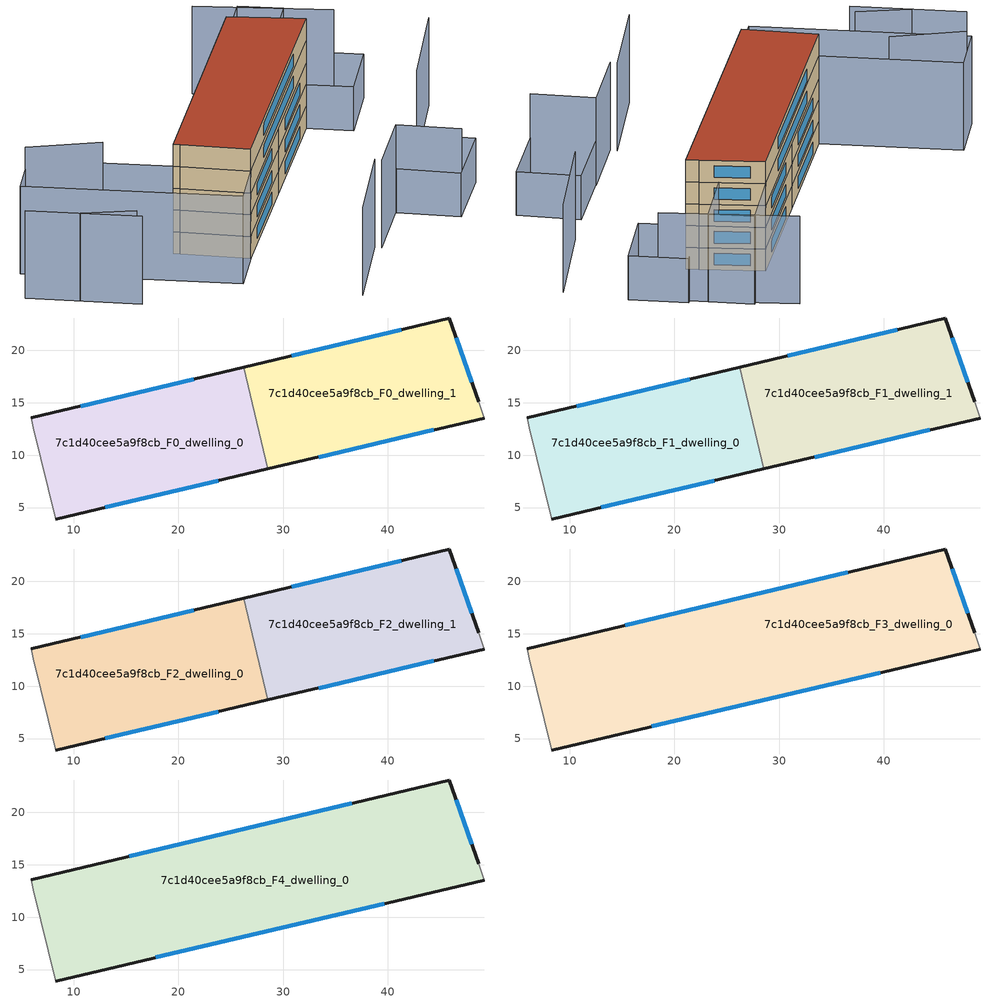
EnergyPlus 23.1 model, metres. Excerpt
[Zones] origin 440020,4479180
7c1d40cee5a9f8cb_F0_dwelling_0
 floor ground (EU_floor_Construction): 26.22,18.41 28.54,8.68 8.26,3.91 6.14,12.64 5.92,13.56 z0
 wall outside (EU_wall_Construction): 8.26,3.91 28.54,8.68 / 26.22,18.41 5.92,13.56 z0:3
 wall adiabatic (EU_wall_Construction): 5.92,13.56 6.14,12.64 8.26,3.91 z0:3
 wall to 7c1d40cee5a9f8cb_F0_dwelling_1 (EU_wall_Construction): 28.54,8.68 26.22,18.41 z0:3
 window (EU_Window_Construction): 13.01,5.02 23.79,7.56 / 21.47,17.27 10.68,14.7 z0.7:2.3
7c1d40cee5a9f8cb_F0_dwelling_1
 floor ground (EU_floor_Construction): 45.88,23.1 48.66,15.12 49.22,13.55 28.54,8.68 26.22,18.41 z0
 wall outside (EU_wall_Construction): 28.54,8.68 49.22,13.55 / 48.66,15.12 45.88,23.1 26.22,18.41 z0:3
 wall adiabatic (EU_wall_Construction): 49.22,13.55 48.66,15.12 z0:3
 window (EU_Window_Construction): 33.38,9.82 44.38,12.41 / 41.27,22 30.82,19.5 / 48.01,16.99 46.53,21.23 z0.7:2.3
7c1d40cee5a9f8cb_F1_dwelling_0
 floor to 7c1d40cee5a9f8cb_F0_dwelling_0 (EU_floor_Construction): 26.22,18.41 28.54,8.68 8.26,3.91 6.14,12.64 5.92,13.56 z3
 wall outside (EU_wall_Construction): 8.26,3.91 28.54,8.68 / 26.22,18.41 5.92,13.56 z3:6
 wall adiabatic (EU_wall_Construction): 5.92,13.56 6.14,12.64 8.26,3.91 z3:6
 wall to 7c1d40cee5a9f8cb_F1_dwelling_1 (EU_wall_Construction): 28.54,8.68 26.22,18.41 z3:6
 window (EU_Window_Construction): 13.01,5.02 23.79,7.56 / 21.47,17.27 10.68,14.7 z3.7:5.3
7c1d40cee5a9f8cb_F1_dwelling_1
 floor to 7c1d40cee5a9f8cb_F0_dwelling_1 (EU_floor_Construction): 45.88,23.1 48.66,15.12 49.22,13.55 28.54,8.68 26.22,18.41 z3
 wall outside (EU_wall_Construction): 28.54,8.68 49.22,13.55 / 48.66,15.12 45.88,23.1 26.22,18.41 z3:6
 wall adiabatic (EU_wall_Construction): 49.22,13.55 48.66,15.12 z3:6
 window (EU_Window_Construction): 33.38,9.82 44.38,12.41 / 41.27,22 30.82,19.5 / 48.01,16.99 46.53,21.23 z3.7:5.3
7c1d40cee5a9f8cb_F2_dwelling_0
 floor to 7c1d40cee5a9f8cb_F1_dwelling_0 (EU_floor_Construction): 26.22,18.41 28.54,8.68 8.26,3.91 6.14,12.64 5.92,13.56 z6
 wall outside (EU_wall_Construction): 8.26,3.91 28.54,8.68 / 26.22,18.41 5.92,13.56 z6:9
 wall adiabatic (EU_wall_Construction): 5.92,13.56 6.14,12.64 8.26,3.91 z6:9
 wall to 7c1d40cee5a9f8cb_F2_dwelling_1 (EU_wall_Construction): 28.54,8.68 26.22,18.41 z6:9
 window (EU_Window_Construction): 13.01,5.02 23.79,7.56 / 21.47,17.27 10.68,14.7 z6.7:8.3
7c1d40cee5a9f8cb_F2_dwelling_1
 floor to 7c1d40cee5a9f8cb_F1_dwelling_1 (EU_floor_Construction): 45.88,23.1 48.66,15.12 49.22,13.55 28.54,8.68 26.22,18.41 z6
 wall outside (EU_wall_Construction): 28.54,8.68 49.22,13.55 / 48.66,15.12 45.88,23.1 26.22,18.41 z6:9
 wall adiabatic (EU_wall_Construction): 49.22,13.55 48.66,15.12 z6:9
 window (EU_Window_Construction): 33.38,9.82 44.38,12.41 / 41.27,22 30.82,19.5 / 48.01,16.99 46.53,21.23 z6.7:8.3
7c1d40cee5a9f8cb_F3_dwelling_0
 floor to 7c1d40cee5a9f8cb_F2_dwelling_0 (EU_floor_Construction): 26.22,18.41 28.54,8.68 8.26,3.91 6.14,12.64 5.92,13.56 z9
 floor to 7c1d40cee5a9f8cb_F2_dwelling_1 (EU_floor_Construction): 45.88,23.1 48.66,15.12 49.22,13.55 28.54,8.68 26.22,18.41 z9
 wall outside (EU_wall_Construction): 8.26,3.91 49.22,13.55 / 48.66,15.12 45.88,23.1 5.92,13.56 z9:12
 wall adiabatic (EU_wall_Construction): 49.22,13.55 48.66,15.12 / 5.92,13.56 6.14,12.64 8.26,3.91 z9:12
 window (EU_Window_Construction): 17.85,6.16 39.63,11.29 / 36.52,20.86 15.28,15.79 / 48.01,16.99 46.53,21.23 z9.7:11.3
7c1d40cee5a9f8cb_F4_dwelling_0
 floor to 7c1d40cee5a9f8cb_F3_dwelling_0 (EU_floor_Construction): 45.88,23.1 48.66,15.12 49.22,13.55 8.26,3.91 6.14,12.64 5.92,13.56 z12
 wall outside (EU_wall_Construction): 8.26,3.91 49.22,13.55 / 48.66,15.12 45.88,23.1 5.92,13.56 z12:15
 wall adiabatic (EU_wall_Construction): 49.22,13.55 48.66,15.12 / 5.92,13.56 6.14,12.64 8.26,3.91 z12:15
 window (EU_Window_Construction): 17.85,6.16 39.63,11.29 / 36.52,20.86 15.28,15.79 / 48.01,16.99 46.53,21.23 z12.7:14.3
 roof outside (EU_roof_Construction): 49.22,13.55 48.66,15.12 45.88,23.1 5.92,13.56 6.14,12.64 8.26,3.91 z15
shading: 3.01,-13.58 17.76,-9.03 / 45.72,-2.98 61.94,2.2 / 17.8,-9.97 28.96,-7.18 / 28.96,-7.18 30.99,-15.31 / 59.55,14.19 53.71,31.01 / -12.43,18.48 -8.88,12.29 / -14.32,25.22 -10.3,10.91 / 57.52,20.17 47.43,17.41 / 47.43,17.41 45.88,23.1 / 45.88,23.1 55.96,25.86 / 55.96,25.86 57.52,20.17 / 0.51,1.66 -7.35,28.84 / -7.35,28.84 0.77,31.19 / 0.77,31.19 8.63,4.01 / 8.63,4.01 0.51,1.66 z0:12; 41.65,-12.75 30.8,-15.36 / 30.8,-15.36 28.86,-7.28 / 28.86,-7.28 39.71,-4.67 / 39.71,-4.67 41.65,-12.75 / 60.91,10.63 50.78,7.73 / 50.78,7.73 48.66,15.12 / 48.66,15.12 58.79,18.02 / 58.79,18.02 60.91,10.63 z0:6; 3.12,21.95 -2.21,30.31 z0:15
[Building]
EU S2 Campaign: North Axis=0; Terrain=City; Solar Distribution=FullExterior
[Site:Location]
Madrid: Latitude=40.5; Longitude=-3.5; Time Zone=1; Elevation=609
[SizingPeriod:WeatherFileDays]
AnnualSizingPeriod: Begin Month=1; Begin Day of Month=1; End Month=12; End Day of Month=31; Day of Week for Start Day=Monday; Use Weather File Daylight Saving Period=No; Use Weather File Rain and Snow Indicators=No
[MATERIAL]
EU_InternalMass_Material: Roughness=MediumRough; Thickness=0.1; Conductivity=1; Density=1800; Specific Heat=900; Thermal Absorptance=0.9; Solar Absorptance=0.7; Visible Absorptance=0.7
[MATERIAL:NOMASS] Roughness=MediumRough; Thermal Absorptance=0.9; Solar Absorptance=0.7; Visible Absorptance=0.7
Name | Thermal Resistance
EU_wall_NoMass | 0.419739
EU_roof_NoMass | 0.352165
EU_floor_NoMass | 0.608284
[WINDOWMATERIAL:SIMPLEGLAZINGSYSTEM]
EU_Window_SimpleGlazing: UFactor=4.8352; Solar Heat Gain Coefficient=0.85; Visible Transmittance=0.85
[CONSTRUCTION]
EU_wall_Construction: EU_wall_NoMass
EU_roof_Construction: EU_roof_NoMass
EU_floor_Construction: EU_floor_NoMass
EU_InternalMass_Construction: EU_InternalMass_Material
EU_Window_Construction: EU_Window_SimpleGlazing
[ZONE] Type=1; Multiplier=1; Ceiling Height=autocalculate; Floor Area=autocalculate; Part of Total Floor Area=Yes
Name | Volume
7c1d40cee5a9f8cb_F0_dwelling_0; 7c1d40cee5a9f8cb_F1_dwelling_0; 7c1d40cee5a9f8cb_F2_dwelling_0 | 623.536
7c1d40cee5a9f8cb_F3_dwelling_0 | 1247.09
7c1d40cee5a9f8cb_F4_dwelling_0 | 1247.11
7c1d40cee5a9f8cb_F0_dwelling_1 | 623.553
7c1d40cee5a9f8cb_F1_dwelling_1; 7c1d40cee5a9f8cb_F2_dwelling_1 | 623.554
[INTERNALMASS] Construction=EU_InternalMass_Construction
Name | Zone or ZoneList | Surface Area
7c1d40cee5a9f8cb_F0_dwelling_0_EU_InternalMass | 7c1d40cee5a9f8cb_F0_dwelling_0 | 207.845
7c1d40cee5a9f8cb_F0_dwelling_1_EU_InternalMass | 7c1d40cee5a9f8cb_F0_dwelling_1 | 207.851
7c1d40cee5a9f8cb_F1_dwelling_0_EU_InternalMass | 7c1d40cee5a9f8cb_F1_dwelling_0 | 207.845
7c1d40cee5a9f8cb_F1_dwelling_1_EU_InternalMass | 7c1d40cee5a9f8cb_F1_dwelling_1 | 207.851
7c1d40cee5a9f8cb_F2_dwelling_0_EU_InternalMass | 7c1d40cee5a9f8cb_F2_dwelling_0 | 207.845
7c1d40cee5a9f8cb_F2_dwelling_1_EU_InternalMass | 7c1d40cee5a9f8cb_F2_dwelling_1 | 207.851
7c1d40cee5a9f8cb_F3_dwelling_0_EU_InternalMass | 7c1d40cee5a9f8cb_F3_dwelling_0 | 415.704
7c1d40cee5a9f8cb_F4_dwelling_0_EU_InternalMass | 7c1d40cee5a9f8cb_F4_dwelling_0 | 415.704
[OTHEREQUIPMENT] Fuel Type=Electricity; Design Level Calculation Method=Watts/Area; Power per Zone Floor Area=1; Fraction Latent=0; Fraction Radiant=0; Fraction Lost=0; Carbon Dioxide Generation Rate=0; EndUse Subcategory=EU_Step8_InternalGains
Name | Zone or ZoneList or Space or SpaceList | Schedule
EU_Step8_InternalGain_7c1d40cee5a9f8cb_F0_dwelling_0_f000 | 7c1d40cee5a9f8cb_F0_dwelling_0 | EU_Step8_GainSchedule_7c1d40cee5a9f8cb_F0_dwelling_0_f000
EU_Step8_InternalGain_7c1d40cee5a9f8cb_F0_dwelling_1_f000 | 7c1d40cee5a9f8cb_F0_dwelling_1 | EU_Step8_GainSchedule_7c1d40cee5a9f8cb_F0_dwelling_1_f000
EU_Step8_InternalGain_7c1d40cee5a9f8cb_F1_dwelling_0_f000 | 7c1d40cee5a9f8cb_F1_dwelling_0 | EU_Step8_GainSchedule_7c1d40cee5a9f8cb_F1_dwelling_0_f000
EU_Step8_InternalGain_7c1d40cee5a9f8cb_F1_dwelling_1_f000 | 7c1d40cee5a9f8cb_F1_dwelling_1 | EU_Step8_GainSchedule_7c1d40cee5a9f8cb_F1_dwelling_1_f000
EU_Step8_InternalGain_7c1d40cee5a9f8cb_F2_dwelling_0_f000 | 7c1d40cee5a9f8cb_F2_dwelling_0 | EU_Step8_GainSchedule_7c1d40cee5a9f8cb_F2_dwelling_0_f000
EU_Step8_InternalGain_7c1d40cee5a9f8cb_F2_dwelling_1_f000 | 7c1d40cee5a9f8cb_F2_dwelling_1 | EU_Step8_GainSchedule_7c1d40cee5a9f8cb_F2_dwelling_1_f000
EU_Step8_InternalGain_7c1d40cee5a9f8cb_F3_dwelling_0_f000 | 7c1d40cee5a9f8cb_F3_dwelling_0 | EU_Step8_GainSchedule_7c1d40cee5a9f8cb_F3_dwelling_0_f000
EU_Step8_InternalGain_7c1d40cee5a9f8cb_F4_dwelling_0_f000 | 7c1d40cee5a9f8cb_F4_dwelling_0 | EU_Step8_GainSchedule_7c1d40cee5a9f8cb_F4_dwelling_0_f000
[ZONEVENTILATION:DESIGNFLOWRATE] Schedule=EU_AlwaysOn; Design Flow Rate Calculation Method=AirChanges/Hour; Air Changes per Hour=0.703302; Ventilation Type=Natural; Fan Pressure Rise=0; Fan Total Efficiency=1; Constant Term Coefficient=1; Temperature Term Coefficient=0; Velocity Term Coefficient=0; Velocity Squared Term Coefficient=0; Minimum Indoor Temperature=-100; Maximum Indoor Temperature=100; Delta Temperature=-100; Minimum Outdoor Temperature=-100; Maximum Outdoor Temperature=100; Maximum Wind Speed=40
Name | Zone or ZoneList or Space or SpaceList
EU_ConstantAir_7c1d40cee5a9f8cb_F0_dwelling_0 | 7c1d40cee5a9f8cb_F0_dwelling_0
EU_ConstantAir_7c1d40cee5a9f8cb_F0_dwelling_1 | 7c1d40cee5a9f8cb_F0_dwelling_1
EU_ConstantAir_7c1d40cee5a9f8cb_F1_dwelling_0 | 7c1d40cee5a9f8cb_F1_dwelling_0
EU_ConstantAir_7c1d40cee5a9f8cb_F1_dwelling_1 | 7c1d40cee5a9f8cb_F1_dwelling_1
EU_ConstantAir_7c1d40cee5a9f8cb_F2_dwelling_0 | 7c1d40cee5a9f8cb_F2_dwelling_0
EU_ConstantAir_7c1d40cee5a9f8cb_F2_dwelling_1 | 7c1d40cee5a9f8cb_F2_dwelling_1
EU_ConstantAir_7c1d40cee5a9f8cb_F3_dwelling_0 | 7c1d40cee5a9f8cb_F3_dwelling_0
EU_ConstantAir_7c1d40cee5a9f8cb_F4_dwelling_0 | 7c1d40cee5a9f8cb_F4_dwelling_0
[HVACTEMPLATE:THERMOSTAT] Constant Heating Setpoint=20; Constant Cooling Setpoint=50
EU_HeatOnly_7c1d40cee5a9f8cb_F0_dwelling_0; EU_HeatOnly_7c1d40cee5a9f8cb_F0_dwelling_1; EU_HeatOnly_7c1d40cee5a9f8cb_F1_dwelling_0; EU_HeatOnly_7c1d40cee5a9f8cb_F1_dwelling_1; EU_HeatOnly_7c1d40cee5a9f8cb_F2_dwelling_0; EU_HeatOnly_7c1d40cee5a9f8cb_F2_dwelling_1; EU_HeatOnly_7c1d40cee5a9f8cb_F3_dwelling_0; EU_HeatOnly_7c1d40cee5a9f8cb_F4_dwelling_0
[HVACTEMPLATE:ZONE:IDEALLOADSAIRSYSTEM] System Availability Schedule=EU_AlwaysOn; Maximum Heating Supply Air Temperature=50; Minimum Cooling Supply Air Temperature=13; Maximum Heating Supply Air Humidity Ratio=0.0156; Minimum Cooling Supply Air Humidity Ratio=0.0077; Heating Limit=NoLimit; Cooling Limit=NoLimit; Heating Availability Schedule=EU_AlwaysOn; Cooling Availability Schedule=EU_CoolingOff; Dehumidification Control Type=ConstantSensibleHeatRatio; Cooling Sensible Heat Ratio=0.7; Dehumidification Setpoint=60; Humidification Control Type=None; Humidification Setpoint=30; Outdoor Air Method=None; Outdoor Air Flow Rate per Person=0.00944; Outdoor Air Flow Rate per Zone Floor Area=0; Outdoor Air Flow Rate per Zone=0; Demand Controlled Ventilation Type=None; Outdoor Air Economizer Type=NoEconomizer; Heat Recovery Type=None; Sensible Heat Recovery Effectiveness=0.7; Latent Heat Recovery Effectiveness=0.65
Name | Template Thermostat
7c1d40cee5a9f8cb_F0_dwelling_0 | EU_HeatOnly_7c1d40cee5a9f8cb_F0_dwelling_0
7c1d40cee5a9f8cb_F0_dwelling_1 | EU_HeatOnly_7c1d40cee5a9f8cb_F0_dwelling_1
7c1d40cee5a9f8cb_F1_dwelling_0 | EU_HeatOnly_7c1d40cee5a9f8cb_F1_dwelling_0
7c1d40cee5a9f8cb_F1_dwelling_1 | EU_HeatOnly_7c1d40cee5a9f8cb_F1_dwelling_1
7c1d40cee5a9f8cb_F2_dwelling_0 | EU_HeatOnly_7c1d40cee5a9f8cb_F2_dwelling_0
7c1d40cee5a9f8cb_F2_dwelling_1 | EU_HeatOnly_7c1d40cee5a9f8cb_F2_dwelling_1
7c1d40cee5a9f8cb_F3_dwelling_0 | EU_HeatOnly_7c1d40cee5a9f8cb_F3_dwelling_0
7c1d40cee5a9f8cb_F4_dwelling_0 | EU_HeatOnly_7c1d40cee5a9f8cb_F4_dwelling_0
[SIZING:ZONE] Zone Cooling Design Supply Air Temperature Input Method=SupplyAirTemperature; Zone Cooling Design Supply Air Temperature=13; Zone Heating Design Supply Air Temperature Input Method=SupplyAirTemperature; Zone Heating Design Supply Air Temperature=50; Zone Cooling Design Supply Air Humidity Ratio=0.008; Zone Heating Design Supply Air Humidity Ratio=0.008; Cooling Design Air Flow Method=DesignDay; Cooling Design Air Flow Rate=0; Cooling Minimum Air Flow per Zone Floor Area=0.000762; Cooling Minimum Air Flow=0; Cooling Minimum Air Flow Fraction=0.2; Heating Design Air Flow Method=DesignDay; Heating Design Air Flow Rate=0; Heating Maximum Air Flow per Zone Floor Area=0.002032; Heating Maximum Air Flow=0.141576; Heating Maximum Air Flow Fraction=0.3; Account for Dedicated Outdoor Air System=No; Dedicated Outdoor Air System Control Strategy=NeutralSupplyAir; Dedicated Outdoor Air Low Setpoint Temperature for Design=autosize; Dedicated Outdoor Air High Setpoint Temperature for Design=autosize; Zone Load Sizing Method=Sensible Load Only No Latent Load; Zone Latent Cooling Design Supply Air Humidity Ratio Input Method=HumidityRatioDifference; Zone Cooling Design Supply Air Humidity Ratio Difference=0.005; Zone Latent Heating Design Supply Air Humidity Ratio Input Method=HumidityRatioDifference; Zone Humidification Design Supply Air Humidity Ratio Difference=0.005
7c1d40cee5a9f8cb_F0_dwelling_0; 7c1d40cee5a9f8cb_F0_dwelling_1; 7c1d40cee5a9f8cb_F1_dwelling_0; 7c1d40cee5a9f8cb_F1_dwelling_1; 7c1d40cee5a9f8cb_F2_dwelling_0; 7c1d40cee5a9f8cb_F2_dwelling_1; 7c1d40cee5a9f8cb_F3_dwelling_0; 7c1d40cee5a9f8cb_F4_dwelling_0
[SCHEDULE:CONSTANT]
Name | Hourly Value
EU_AlwaysOn | 1
EU_CoolingOff | 0
[SCHEDULE:FILE] Column Number=1; Rows to Skip at Top=0; Number of Hours of Data=8760; Column Separator=Comma; Interpolate to Timestep=No; Minutes per Item=60; Adjust Schedule for Daylight Savings=Yes
Name | File
EU_Step8_GainSchedule_7c1d40cee5a9f8cb_F0_dwelling_0_f000 | ../../schedules/7c1d40cee5a9f8cb/7c1d40cee5a9f8cb_F0_dwelling_0_f000_gain.csv
EU_Step8_GainSchedule_7c1d40cee5a9f8cb_F0_dwelling_1_f000 | ../../schedules/7c1d40cee5a9f8cb/7c1d40cee5a9f8cb_F0_dwelling_1_f000_gain.csv
EU_Step8_GainSchedule_7c1d40cee5a9f8cb_F1_dwelling_0_f000 | ../../schedules/7c1d40cee5a9f8cb/7c1d40cee5a9f8cb_F1_dwelling_0_f000_gain.csv
EU_Step8_GainSchedule_7c1d40cee5a9f8cb_F1_dwelling_1_f000 | ../../schedules/7c1d40cee5a9f8cb/7c1d40cee5a9f8cb_F1_dwelling_1_f000_gain.csv
EU_Step8_GainSchedule_7c1d40cee5a9f8cb_F2_dwelling_0_f000 | ../../schedules/7c1d40cee5a9f8cb/7c1d40cee5a9f8cb_F2_dwelling_0_f000_gain.csv
EU_Step8_GainSchedule_7c1d40cee5a9f8cb_F2_dwelling_1_f000 | ../../schedules/7c1d40cee5a9f8cb/7c1d40cee5a9f8cb_F2_dwelling_1_f000_gain.csv
EU_Step8_GainSchedule_7c1d40cee5a9f8cb_F3_dwelling_0_f000 | ../../schedules/7c1d40cee5a9f8cb/7c1d40cee5a9f8cb_F3_dwelling_0_f000_gain.csv
EU_Step8_GainSchedule_7c1d40cee5a9f8cb_F4_dwelling_0_f000 | ../../schedules/7c1d40cee5a9f8cb/7c1d40cee5a9f8cb_F4_dwelling_0_f000_gain.csv
